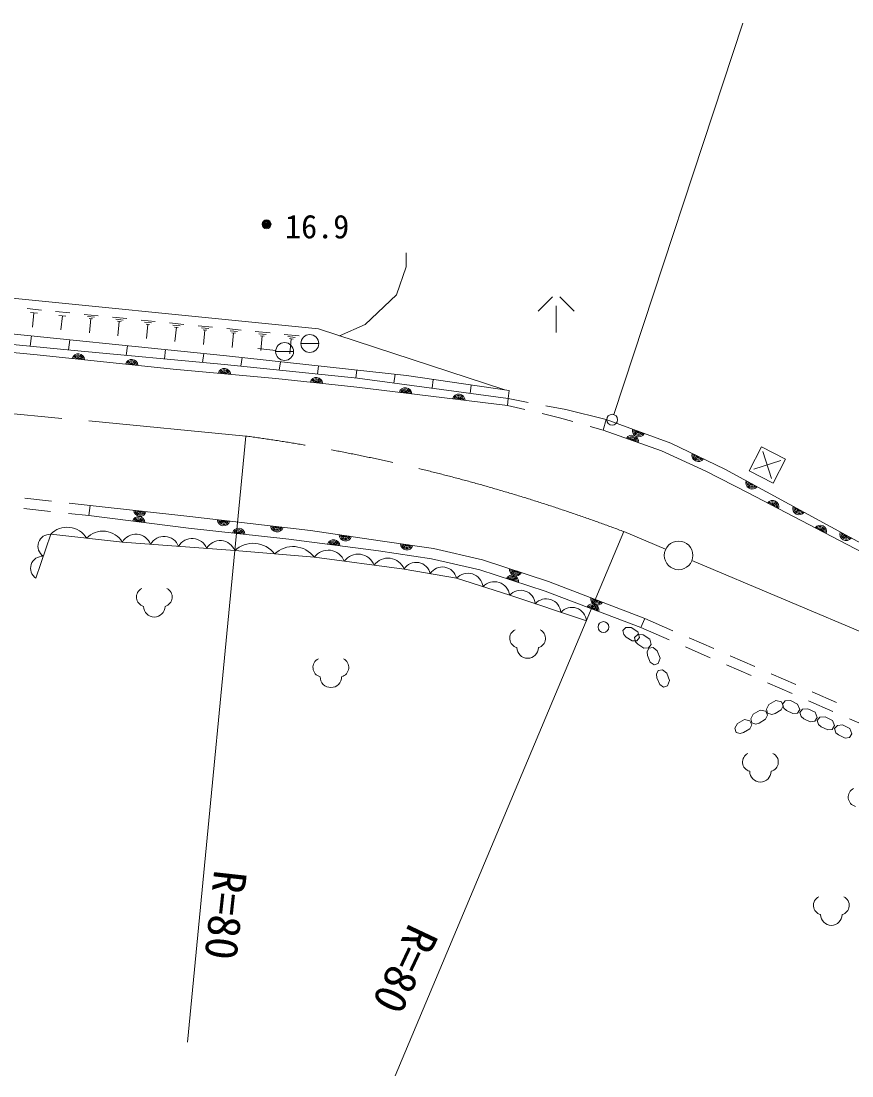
# Model space of a CAD drawing. Units: millimetres, scale not verified. Extents: x 40000 to 680000, y 20000 to 380000.
# Drawn here: x 237306 to 283756, y 272367 to 331346 of the extents above; entities that cross this region are included whole.
import ezdxf
from ezdxf.enums import TextEntityAlignment as Align

# ---------------------------------------------------------------- set-up
doc = ezdxf.new("R2010")
doc.units = ezdxf.units.MM
doc.header["$LTSCALE"] = 1000
doc.linetypes.add('CHAIN', pattern=[18.5, 12, -1.5, 3.5, -1.5])
for name, color, linetype, lineweight in [('M-BGD', 7, 'Continuous', 13), ('M-BMK', 2, 'CHAIN', 13), ('M-BMK-ROW', 30, 'Continuous', 13), ('M-BMK-SRVR', 3, 'Continuous', 13), ('M-STR-HTXT', 7, 'Continuous', 13), ('M-STR-STRC', 7, 'Continuous', 13)]:
    doc.layers.add(name, color=color, linetype=linetype, lineweight=lineweight)
doc.styles.add('ＭＳ ゴシック', font='')
doc.styles.get('ＭＳ ゴシック').set_extended_font_data('MS Gothic')

msp = doc.modelspace()

# ---------------------------------------------------------------- linework, layer by layer
at = {"layer": 'M-BGD'}
for p, q in [((258830, 317611), (258830, 318396)), ((258286, 316042), (258830, 317611)), ((256541, 314377), (258286, 316042)), ((267023, 315927), (266223, 315127)), ((267423, 315927), (268223, 315127)), ((237649, 315268), (238441, 315189)), ((237827, 315051), (238223, 315011)), ((238025, 315031), (237946, 314239)), ((239236, 315109), (240030, 315030)), ((267223, 315427), (267223, 313927)), ((239414, 314891), (239811, 314851)), ((239613, 314871), (239533, 314077)), ((240825, 314950), (241621, 314870)), ((241014, 314831), (241412, 314791)), ((241103, 314721), (241303, 314701)), ((241203, 314711), (241123, 313915)), ((242416, 314791), (243215, 314711)), ((242606, 314671), (243005, 314631)), ((242696, 314561), (242895, 314541)), ((242795, 314551), (242715, 313752)), ((244010, 314631), (244811, 314551)), ((244200, 314511), (244600, 314471)), ((244290, 314401), (244490, 314381)), ((244390, 314391), (244310, 313590)), ((245605, 314471), (246409, 314391)), ((255101, 313757), (256541, 314377)), ((245796, 314351), (246198, 314310)), ((245886, 314240), (246087, 314220)), ((245987, 314230), (245906, 313427)), ((247203, 314311), (248009, 314230)), ((247395, 314190), (247797, 314150)), ((247485, 314079), (247687, 314059)), ((247586, 314069), (247505, 313264)), ((248803, 314151), (249612, 314070)), ((248995, 314029), (249400, 313989)), ((249086, 313918), (249288, 313898)), ((249187, 313908), (249106, 313099)), ((250402, 313990), (251223, 313908)), ((250597, 313867), (251007, 313826)), ((252013, 313829), (252844, 313746)), ((264349, 310721), (253937, 314139)), ((237817, 313163), (237895, 313741)), ((239959, 312956), (240035, 313523)), ((243172, 312655), (243246, 313196)), ((250690, 313754), (250895, 313734)), ((250792, 313744), (250710, 312924)), ((252211, 313704), (252626, 313662)), ((252304, 313590), (252512, 313569)), ((252408, 313579), (252325, 312748)), ((252946, 313317), (253946, 313317)), ((245315, 312455), (245386, 312977)), ((247457, 312254), (247526, 312759)), ((251541, 312928), (250548, 313049)), ((251537, 312868), (252537, 312868)), ((249599, 312047), (249665, 312535)), ((251739, 311829), (251803, 312302)), ((253879, 311610), (253941, 312069)), ((256019, 311395), (256079, 311836)), ((258150, 311107), (258217, 311603)), ((260281, 310818), (260348, 311313)), ((262411, 310530), (262475, 310998)), ((264542, 310241), (264601, 310683)), ((264542, 310241), (265664, 310028)), ((265473, 309630), (264502, 309860)), ((266647, 309842), (267770, 309629)), ((267417, 309170), (266446, 309400)), ((268154, 308960), (267417, 309170)), ((267770, 309629), (270013, 309061)), ((270013, 309061), (269852, 308476)), ((269852, 308476), (269115, 308686)), ((237509, 304666), (239001, 304504)), ((239995, 304396), (241165, 304269)), ((238952, 303926), (237461, 304088)), ((241092, 303693), (239947, 303818)), ((241165, 304269), (241092, 303693)), ((271962, 297447), (272183, 297948)), ((272183, 297948), (273748, 297261)), ((271126, 297443), (270950, 297280)), ((270950, 297280), (270997, 297047)), ((271422, 297436), (271126, 297443)), ((271796, 297191), (271422, 297436)), ((273539, 296756), (271962, 297447)), ((270997, 297047), (271129, 296903)), ((271129, 296903), (271476, 296692)), ((271476, 296692), (271731, 296695)), ((271783, 297042), (271607, 296880)), ((271607, 296880), (271653, 296646)), ((271731, 296695), (271880, 296888)), ((272079, 297035), (271783, 297042)), ((271880, 296888), (271796, 297191)), ((272453, 296791), (272079, 297035)), ((272537, 296487), (272453, 296791)), ((274663, 296859), (276037, 296256)), ((271653, 296646), (271786, 296503)), ((271786, 296503), (272132, 296292)), ((272132, 296292), (272387, 296294)), ((272401, 296291), (272303, 296074)), ((272387, 296294), (272537, 296487)), ((272638, 296320), (272401, 296291)), ((272875, 296142), (272638, 296320)), ((273036, 295725), (272875, 296142)), ((275829, 295752), (274455, 296354)), ((272303, 296074), (272326, 295880)), ((272326, 295880), (272484, 295506)), ((272484, 295506), (272693, 295360)), ((272927, 295429), (273036, 295725)), ((276952, 295854), (278326, 295250)), ((272693, 295360), (272927, 295429)), ((272929, 295042), (272831, 294825)), ((273167, 295071), (272929, 295042)), ((273403, 294893), (273167, 295071)), ((278119, 294749), (276745, 295351)), ((272831, 294825), (272855, 294631)), ((272855, 294631), (273013, 294257)), ((273565, 294476), (273403, 294893)), ((273455, 294181), (273565, 294476)), ((280409, 293745), (279035, 294347)), ((279241, 294848), (280615, 294245)), ((273013, 294257), (273222, 294111)), ((273222, 294111), (273455, 294181)), ((281530, 293843), (282903, 293240)), ((279121, 293134), (278979, 292874)), ((279510, 293353), (279121, 293134)), ((279818, 293288), (279510, 293353)), ((279921, 293066), (279818, 293288)), ((280029, 293330), (279871, 293150)), ((279871, 293150), (279944, 292923)), ((280323, 293356), (280029, 293330)), ((280722, 293154), (280323, 293356)), ((280839, 292862), (280722, 293154)), ((282698, 292742), (281325, 293344)), ((278240, 292600), (278098, 292340)), ((278630, 292820), (278240, 292600)), ((278938, 292754), (278630, 292820)), ((279040, 292533), (278938, 292754)), ((278979, 292874), (279042, 292643)), ((279042, 292643), (279271, 292577)), ((279271, 292577), (279459, 292628)), ((279459, 292628), (279806, 292839)), ((279806, 292839), (279921, 293066)), ((279944, 292923), (280091, 292795)), ((280091, 292795), (280458, 292623)), ((280458, 292623), (280712, 292653)), ((280712, 292653), (280839, 292862)), ((281000, 292876), (280843, 292695)), ((280843, 292695), (280915, 292468)), ((281295, 292901), (281000, 292876)), ((281694, 292700), (281295, 292901)), ((281811, 292407), (281694, 292700)), ((277360, 292066), (277218, 291807)), ((277749, 292286), (277360, 292066)), ((278057, 292220), (277749, 292286)), ((278045, 291771), (278160, 291999)), ((278160, 291999), (278057, 292220)), ((278098, 292340), (278161, 292109)), ((278161, 292109), (278390, 292043)), ((278390, 292043), (278578, 292095)), ((278578, 292095), (278925, 292305)), ((278925, 292305), (279040, 292533)), ((280915, 292468), (281063, 292340)), ((281063, 292340), (281430, 292168)), ((281430, 292168), (281683, 292199)), ((281683, 292199), (281811, 292407)), ((281972, 292421), (281815, 292240)), ((281815, 292240), (281887, 292013)), ((281887, 292013), (282034, 291885)), ((282267, 292447), (281972, 292421)), ((282666, 292245), (282267, 292447)), ((282655, 291744), (282783, 291952)), ((282783, 291952), (282666, 292245)), ((282944, 291966), (282787, 291785)), ((283239, 291992), (282944, 291966)), ((283638, 291790), (283239, 291992)), ((285192, 291649), (283614, 292340)), ((277218, 291807), (277281, 291575)), ((277281, 291575), (277510, 291510)), ((277510, 291510), (277698, 291561)), ((277698, 291561), (278045, 291771)), ((282034, 291885), (282402, 291713)), ((282402, 291713), (282655, 291744)), ((282787, 291785), (282859, 291559)), ((282859, 291559), (283006, 291431)), ((283006, 291431), (283374, 291258)), ((283627, 291289), (283754, 291497)), ((283754, 291497), (283638, 291790)), ((283374, 291258), (283627, 291289))]:
    msp.add_line(p, q, dxfattribs=at)
for points in [[(253937, 314139), (233434, 316193), (214530, 318375)], [(211645, 316115), (219589, 315608), (248782, 312631), (258863, 311533), (264601, 310683)], [(264542, 310241), (256106, 311383), (248678, 312140), (240280, 312925), (231658, 313758), (219541, 315128)], [(264542, 310241), (264502, 309860), (256075, 310881), (251556, 311363), (245803, 311890), (238198, 312690), (223723, 314067), (218114, 314644), (214810, 314911), (210936, 314879), (200977, 314911), (191611, 314854)], [(270013, 309061), (273624, 307742), (276656, 306301), (284904, 301793), (286254, 301157)], [(286072, 300741), (277948, 304964), (275589, 306181), (273118, 307312), (269852, 308476)], [(241165, 304269), (246744, 303650), (253486, 302860), (257374, 302294), (260356, 301854), (263108, 301226), (266794, 300018), (272183, 297948)], [(271962, 297447), (266601, 299470), (262953, 300666), (260249, 301283), (257293, 301719), (252269, 302383), (246666, 302991), (241092, 303693)], [(268914, 297808), (264623, 299244), (261643, 300193), (258716, 300705), (253702, 301370), (249251, 301737), (242971, 302214), (238962, 302650), (238136, 300193)]]:
    msp.add_lwpolyline(points, dxfattribs=at)
for centre, radius in [((251029, 319988), 250), ((251029, 319988), 204), ((251029, 319988), 159), ((251029, 319988), 114), ((251029, 319988), 68.2), ((251029, 319988), 22.7), ((253446, 313317), 500), ((252037, 312868), 500), ((270353, 309058), 305), ((269866, 297463), 305)]:
    msp.add_circle(centre, radius, dxfattribs=at)
for centre, radius, start, end in [((240503, 312393), 354, 2.7884, 165.19358), ((240503, 312393), 283, 5.01244, 162.96954), ((240503, 312393), 212, 8.75877, 159.22322), ((240503, 312393), 142, 16.4705, 151.51149), ((240503, 312393), 100, 26.78816, 141.19383), ((243486, 312079), 354, 2.7884, 165.19358), ((243486, 312079), 283, 5.01244, 162.96954), ((243486, 312079), 212, 8.75877, 159.22322), ((243486, 312079), 142, 16.4705, 151.51149), ((243486, 312079), 100, 26.78816, 141.19383), ((248675, 311572), 354, 3.56784, 165.97302), ((248675, 311572), 283, 5.79188, 163.74898), ((248675, 311572), 212, 9.53821, 160.00265), ((248675, 311572), 142, 17.24994, 152.29092), ((248675, 311572), 100, 27.5676, 141.97326), ((253810, 311068), 354, 2.7074, 165.11257), ((253810, 311068), 283, 4.93143, 162.88854), ((253810, 311068), 212, 8.67776, 159.14221), ((253810, 311068), 142, 16.38949, 151.43048), ((253810, 311068), 100, 26.70715, 141.11282), ((258793, 310497), 354, 1.88835, 164.29353), ((258793, 310497), 283, 4.11239, 162.06949), ((258793, 310497), 212, 7.85872, 158.32316), ((258793, 310497), 142, 15.57045, 150.61143), ((258793, 310497), 100, 25.88811, 140.29377), ((261771, 310136), 354, 1.88835, 164.29353), ((261771, 310136), 283, 4.11239, 162.06949), ((261771, 310136), 212, 7.85872, 158.32316), ((261771, 310136), 142, 15.57045, 150.61143), ((261771, 310136), 100, 25.88811, 140.29377), ((271837, 308452), 354, 168.72427, 331.12945), ((271837, 308452), 283, 170.94831, 328.90541), ((271837, 308452), 212, 174.69463, 325.15908), ((271467, 307843), 354, 349.19105, 151.59622), ((271467, 307843), 283, 351.41509, 149.37219), ((271467, 307843), 212, 355.16141, 145.62586), ((271467, 307843), 142, 2.87314, 137.91413), ((271467, 307843), 100, 13.1908, 127.59647), ((271837, 308452), 142, 182.40636, 317.44735), ((271837, 308452), 100, 192.72403, 307.12969), ((275163, 307070), 354, 163.37323, 325.77841), ((275163, 307070), 283, 165.59727, 323.55437), ((275163, 307070), 212, 169.3436, 319.80805), ((275163, 307070), 142, 177.05533, 312.09632), ((275163, 307070), 100, 187.37299, 301.77866), ((278173, 305533), 354, 160.14216, 322.54734), ((278173, 305533), 283, 162.3662, 320.3233), ((278173, 305533), 212, 166.11253, 316.57697), ((278173, 305533), 142, 173.82426, 308.86524), ((278173, 305533), 100, 184.14192, 298.54758), ((279323, 304188), 354, 341.33246, 143.73764), ((279323, 304188), 283, 343.5565, 141.5136), ((279323, 304188), 212, 347.30283, 137.76727), ((243960, 304013), 354, 182.46487, 344.87005), ((243960, 304013), 283, 184.68891, 342.64601), ((243960, 304013), 212, 188.43524, 338.89968), ((243960, 304013), 142, 196.14697, 331.18795), ((243960, 304013), 100, 206.46463, 320.87029), ((279323, 304188), 142, 355.01456, 130.05554), ((279323, 304188), 100, 5.33222, 119.73788), ((280806, 304095), 354, 160.14216, 322.54734), ((280806, 304095), 283, 162.3662, 320.3233), ((280806, 304095), 212, 166.11253, 316.57697), ((280806, 304095), 142, 173.82426, 308.86524), ((280806, 304095), 100, 184.14192, 298.54758), ((243873, 303288), 354, 1.61839, 164.02357), ((243873, 303288), 283, 3.84243, 161.79953), ((243873, 303288), 212, 7.58875, 158.0532), ((243873, 303288), 142, 15.30048, 150.34147), ((243873, 303288), 100, 25.61814, 140.02381), ((248631, 303483), 354, 182.11772, 344.5229), ((248631, 303483), 283, 184.34176, 342.29886), ((248631, 303483), 212, 188.08809, 338.55254), ((248631, 303483), 142, 195.79982, 330.84081), ((248631, 303483), 100, 206.11748, 320.52314), ((281985, 302804), 354, 341.33246, 143.73764), ((238917, 301982), 670, 86.13271, 236.73214), ((239881, 301780), 1266, 31.0258, 136.54691), ((241885, 301561), 1266, 31.0258, 136.54691), ((243728, 301786), 870, 20.81112, 150.49301), ((249462, 302633), 354, 2.61168, 165.01686), ((249462, 302633), 283, 4.83572, 162.79282), ((249462, 302633), 212, 8.58205, 159.0465), ((249462, 302633), 142, 16.29378, 151.33477), ((249462, 302633), 100, 26.61144, 141.0171), ((251611, 303134), 354, 182.11772, 344.5229), ((251611, 303134), 283, 184.34176, 342.29886), ((251611, 303134), 212, 188.08809, 338.55254), ((251611, 303134), 142, 195.79982, 330.84081), ((251611, 303134), 100, 206.11748, 320.52314), ((255438, 302631), 354, 180.51652, 342.9217), ((255438, 302631), 283, 182.74056, 340.69766), ((255438, 302631), 212, 186.48688, 336.95133), ((255438, 302631), 142, 194.19861, 329.2396), ((255438, 302631), 100, 204.51628, 318.92194), ((281985, 302804), 283, 343.5565, 141.5136), ((281985, 302804), 212, 347.30283, 137.76727), ((281985, 302804), 142, 355.01456, 130.05554), ((281985, 302804), 100, 5.33222, 119.73788), ((283438, 302656), 354, 160.14216, 322.54734), ((283438, 302656), 283, 162.3662, 320.3233), ((283438, 302656), 212, 166.11253, 316.57697), ((283438, 302656), 142, 173.82426, 308.86524), ((283438, 302656), 100, 184.14192, 298.54758), ((245298, 301666), 870, 20.81112, 150.49301), ((246868, 301547), 870, 20.81112, 150.49301), ((248438, 301428), 870, 20.81112, 150.49301), ((250281, 300651), 1497, 37.04226, 133.53172), ((254774, 301998), 354, 1.26657, 163.67175), ((254774, 301998), 283, 3.49061, 161.44771), ((254774, 301998), 212, 7.23693, 157.70138), ((254774, 301998), 142, 14.94866, 149.98965), ((254774, 301998), 100, 25.26632, 139.67199), ((258873, 302128), 354, 180.39711, 342.80229), ((258873, 302128), 283, 182.62115, 340.57825), ((258873, 302128), 212, 186.36747, 336.83192), ((258873, 302128), 142, 194.0792, 329.12019), ((258873, 302128), 100, 204.39687, 318.80253), ((238504, 300753), 670, 86.13271, 236.73214), ((252507, 300468), 1497, 37.04226, 133.53172), ((254477, 300802), 961, 21.11215, 143.798), ((256149, 300581), 961, 21.11215, 143.798), ((257820, 300359), 961, 21.11215, 143.798), ((259396, 300280), 802, 12.18769, 147.95531), ((260860, 300024), 802, 12.18769, 147.95531), ((262279, 299612), 861, 7.12522, 137.54441), ((264760, 300017), 354, 350.65353, 153.05871), ((264760, 300017), 283, 352.87757, 150.83467), ((264760, 300017), 212, 356.62389, 147.08834), ((264968, 300674), 354, 170.65353, 333.05871), ((264968, 300674), 283, 172.87757, 330.83467), ((264968, 300674), 212, 176.62389, 327.08834), ((264968, 300674), 142, 184.33562, 319.37661), ((264968, 300674), 100, 194.65329, 309.05895), ((244290, 299141), 536, 116.08703, 255.33416), ((245219, 299141), 536, 284.66584, 63.91297), ((263768, 299137), 861, 7.12522, 137.54441), ((264760, 300017), 142, 4.33562, 139.37661), ((264760, 300017), 100, 14.65329, 129.05895), ((265237, 298702), 819, 4.41065, 138.57852), ((266667, 298224), 819, 4.41065, 138.57852), ((269508, 299034), 354, 167.78569, 330.19087), ((269508, 299034), 283, 170.00973, 327.96683), ((269508, 299034), 212, 173.75606, 324.22051), ((269508, 299034), 142, 181.46779, 316.50878), ((244754, 298622), 600, 180, 0), ((268098, 297745), 819, 4.41065, 138.57852), ((269262, 298408), 354, 348.11922, 150.5244), ((269262, 298408), 283, 350.34326, 148.30036), ((269262, 298408), 212, 354.08958, 144.55403), ((269262, 298408), 142, 1.80131, 136.8423), ((269262, 298408), 100, 12.11898, 126.52464), ((269508, 299034), 100, 191.78545, 306.19111), ((265161, 296835), 536, 116.08703, 255.33416), ((266090, 296835), 536, 284.66584, 63.91297), ((265625, 296316), 600, 180, 0), ((254161, 295202), 536, 116.08703, 255.33416), ((255090, 295202), 536, 284.66584, 63.91297), ((254625, 294683), 600, 180, 0), ((278178, 289918), 536, 116.08703, 255.33416), ((279107, 289918), 536, 284.66584, 63.91297), ((278642, 289399), 600, 180, 0), ((284088, 287956), 536, 116.08703, 255.33416), ((282142, 281904), 536, 116.08703, 255.33416), ((283071, 281904), 536, 284.66584, 63.91297), ((282607, 281386), 600, 180, 0)]:
    msp.add_arc(centre, radius, start, end, dxfattribs=at)
at = {"layer": 'M-BMK'}
for p, q in [((222670, 310750), (249865, 308146)), ((271011, 302798), (273342, 301812)), ((274815, 301191), (331371, 277275))]:
    msp.add_line(p, q, dxfattribs=at)
msp.add_arc((236789, 211963), 97068, 69.35591, 82.25772, dxfattribs=at)
at = {"layer": 'M-BMK-ROW'}
for p, q in [((278017, 306204), (278702, 307539)), ((278702, 307539), (280036, 306854)), ((278783, 307286), (279270, 305772)), ((279784, 306773), (278269, 306285)), ((280036, 306854), (279351, 305519)), ((279351, 305519), (278017, 306204))]:
    msp.add_line(p, q, dxfattribs=at)
at = {"layer": 'M-BMK-SRVR'}
for p, q in [((249865, 308146), (246613, 274246)), ((258223, 272367), (271011, 302798))]:
    msp.add_line(p, q, dxfattribs=at)
msp.add_circle((274066, 301471), 800, dxfattribs=at)
at = {"layer": 'M-STR-HTXT'}
msp.add_arc((195628, -45842), 394510, 66.16683, 97.71667, dxfattribs=at)
at = {"layer": 'M-STR-STRC'}
msp.add_line((277658, 331225), (270451, 309347), dxfattribs=at)

# ---------------------------------------------------------------- texts
at = {"layer": 'M-BGD', "style": 'ＭＳ ゴシック'}
msp.add_text('16.9', height=1320, dxfattribs=at).set_placement((252063, 318802), align=Align.BOTTOM_LEFT)
at = {"layer": 'M-BMK-SRVR', "style": 'ＭＳ ゴシック'}
for rotation, p in [(263.707, (249021, 283833)), (244.741, (259853, 280578))]:
    msp.add_text('R=80', height=1833, rotation=rotation, dxfattribs=at).set_placement(p, align=Align.MIDDLE_LEFT)

doc.saveas('drawing.dxf')
